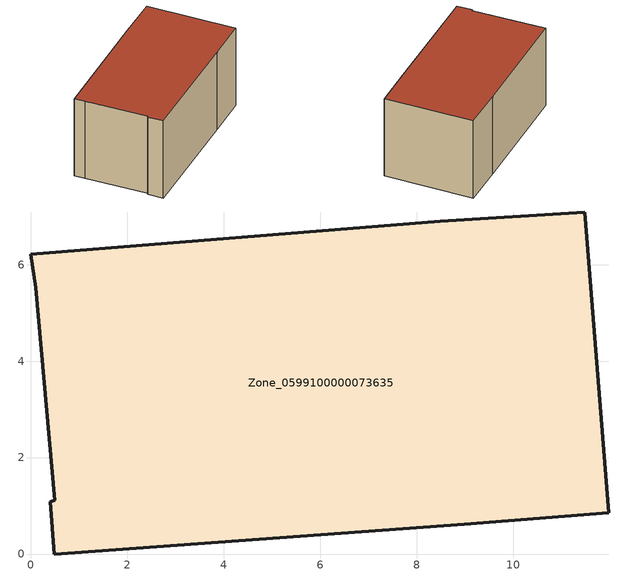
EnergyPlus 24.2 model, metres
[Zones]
Zone_0599100000073635
 floor ground (C_G): 0,6.22 8.49,6.9 11.49,7.09 11.98,0.86 8.99,0.62 0.49,0 0.4,1.09 0.49,1.11 0.09,5.52 z0
 wall outside (C_F): 0.49,0 8.99,0.62 11.98,0.86 11.49,7.09 8.49,6.9 0,6.22 0.09,5.52 0.49,1.11 0.4,1.09 0.49,0 z0:6
 roof outside (C_R): 0.49,1.11 0.4,1.09 0.49,0 8.99,0.62 11.98,0.86 11.49,7.09 8.49,6.9 0,6.22 0.09,5.52 z6
[BUILDING]
Pand.0599100000073635: North Axis=0; Terrain=City; Loads Convergence Tolerance Value=0.04; Temperature Convergence Tolerance Value=0.4; Solar Distribution=FullExterior; Maximum Number of Warmup Days=25; Minimum Number of Warmup Days=1
[Site:Location]
Rotterdam.The.Hague.AP_ZH_NLD Design_Conditions: Latitude=51.96; Longitude=4.45; Time Zone=1; Elevation=-4.5
[SITE:GROUNDTEMPERATURE:BUILDINGSURFACE]
18, 18, 18, 18, 18, 18, 18, 18, 18, 18, 18, 18
[MATERIAL] Thermal Absorptance=0.9; Solar Absorptance=0.7; Visible Absorptance=0.7
Name | Roughness | Thickness | Conductivity | Density | Specific Heat
G.TI.1946-1964 | MediumSmooth | 0.15 | 1 | 540 | 1210
F.TI.1946-1964 | Rough | 0.3 | 0.857143 | 1920 | 840
R.TI.1946-1964 | MediumRough | 0.2 | 0.277778 | 1500 | 1000
[CONSTRUCTION]
C_G: G.TI.1946-1964
C_F: F.TI.1946-1964
C_R: R.TI.1946-1964
[ZONE]
Zone_0599100000073635: Type=1; Multiplier=1; Ceiling Height=Autocalculate; Volume=Autocalculate; Floor Area=autocalculate; Part of Total Floor Area=Yes
[ZONEINFILTRATION:DESIGNFLOWRATE]
Infil_Zone_0599100000073635: Zone or ZoneList or Space or SpaceList=Zone_0599100000073635; Schedule=AlwaysOn; Design Flow Rate Calculation Method=Flow/Area; Flow Rate per Floor Area=0.003; Constant Term Coefficient=1; Temperature Term Coefficient=0; Velocity Term Coefficient=0; Velocity Squared Term Coefficient=0
[HVACTEMPLATE:ZONE:IDEALLOADSAIRSYSTEM]
Zone_0599100000073635: Maximum Heating Supply Air Temperature=50; Minimum Cooling Supply Air Temperature=13; Maximum Heating Supply Air Humidity Ratio=0.0156; Minimum Cooling Supply Air Humidity Ratio=0.0077; Heating Limit=NoLimit; Cooling Limit=NoLimit; Dehumidification Control Type=ConstantSensibleHeatRatio; Cooling Sensible Heat Ratio=0.7; Dehumidification Setpoint=60; Humidification Control Type=None; Humidification Setpoint=30; Outdoor Air Method=None; Outdoor Air Flow Rate per Person=0.00944; Outdoor Air Flow Rate per Zone Floor Area=0; Outdoor Air Flow Rate per Zone=0; Demand Controlled Ventilation Type=None; Outdoor Air Economizer Type=NoEconomizer; Heat Recovery Type=None; Sensible Heat Recovery Effectiveness=0.7; Latent Heat Recovery Effectiveness=0.65
[ZONECONTROL:THERMOSTAT]
ThermostatControl_Zone_0599100000073635: Zone or ZoneList=Zone_0599100000073635; Control Type Schedule=DualSetpointControlType; Control 1=Thermostat_Zone_0599100000073635; Temperature Difference Between Cutout And Setpoint=0
[THERMOSTATSETPOINT:DUALSETPOINT]
Thermostat_Zone_0599100000073635: Heating Setpoint Temperature Schedule=HeatingSetpoint_Zone_0599100000073635; Cooling Setpoint Temperature Schedule=CoolingSetpoint_Zone_0599100000073635
[SCHEDULE:COMPACT]
HeatingSetpoint_Zone_0599100000073635: Through: 12/31, For: AllDays, Until: 24:00, 21
CoolingSetpoint_Zone_0599100000073635: Through: 12/31, For: AllDays, Until: 24:00, 24
DualSetpointControlType: Through: 12/31, For: AllDays, Until: 24:00, 4
AlwaysOn: Through: 12/31, For: AllDays, Until: 24:00, 1
